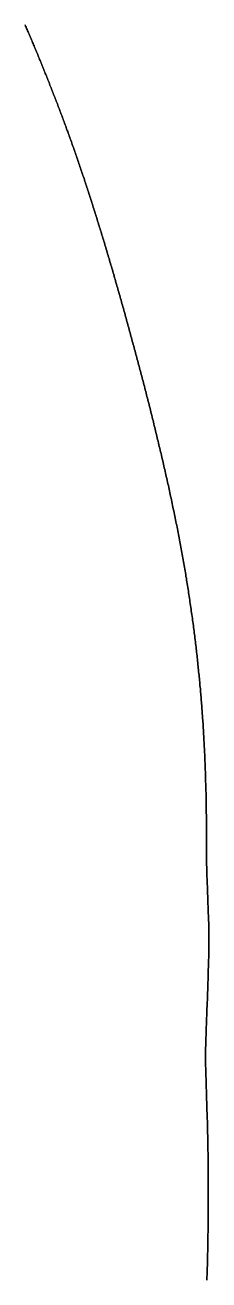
# Model space of a CAD drawing. Header units: inches. Extents: x 130170 to 284068, y 377793 to 804530.
# Drawn here: x 260163.4 to 260178.7, y 742195.1 to 742299.3 of the extents above; entities that cross this region are included whole.
import ezdxf

# ---------------------------------------------------------------- set-up
doc = ezdxf.new("R2010")
doc.units = ezdxf.units.IN
doc.header["$MEASUREMENT"] = 0
doc.layers.add('muni_il', color=7, linetype='Continuous')

msp = doc.modelspace()

# ---------------------------------------------------------------- linework, layer by layer
at = {"layer": 'muni_il'}
for points in [[(260178.5, 742195.05), (260178.51, 742195.2), (260178.51, 742195.35), (260178.52, 742195.5), (260178.52, 742195.65), (260178.53, 742195.8), (260178.53, 742195.95), (260178.53, 742196.1), (260178.54, 742196.24), (260178.54, 742196.39), (260178.55, 742196.54), (260178.55, 742196.69), (260178.55, 742196.84), (260178.56, 742196.99), (260178.56, 742197.13), (260178.56, 742197.28), (260178.57, 742197.43), (260178.57, 742197.58), (260178.57, 742197.72), (260178.58, 742197.87), (260178.58, 742198.02), (260178.58, 742198.16), (260178.58, 742198.31), (260178.59, 742198.46), (260178.59, 742198.6), (260178.59, 742198.75), (260178.59, 742198.89), (260178.6, 742199.04), (260178.6, 742199.18), (260178.6, 742199.33), (260178.6, 742199.47), (260178.6, 742199.61), (260178.61, 742199.76), (260178.61, 742199.9), (260178.61, 742200.04), (260178.61, 742200.19), (260178.61, 742200.33), (260178.61, 742200.47), (260178.62, 742200.61), (260178.62, 742200.75), (260178.62, 742200.89), (260178.62, 742201.03), (260178.62, 742201.17), (260178.62, 742201.31), (260178.62, 742201.45), (260178.62, 742201.58), (260178.62, 742201.72), (260178.62, 742201.86), (260178.62, 742202), (260178.62, 742202.13), (260178.62, 742202.27), (260178.62, 742202.4), (260178.62, 742202.54), (260178.62, 742202.67), (260178.62, 742202.8), (260178.62, 742202.93), (260178.62, 742203.07), (260178.62, 742203.2), (260178.62, 742203.33), (260178.62, 742203.46), (260178.62, 742203.59), (260178.62, 742203.72), (260178.62, 742203.84), (260178.62, 742203.97), (260178.61, 742204.1), (260178.61, 742204.22), (260178.61, 742204.35), (260178.61, 742204.47), (260178.61, 742204.6), (260178.61, 742204.72), (260178.61, 742204.84), (260178.61, 742204.96), (260178.6, 742205.09), (260178.6, 742205.21), (260178.6, 742205.32), (260178.6, 742205.44), (260178.6, 742205.56), (260178.6, 742205.68), (260178.59, 742205.79), (260178.59, 742205.91), (260178.59, 742206.02), (260178.59, 742206.14), (260178.59, 742206.25), (260178.58, 742206.36), (260178.58, 742206.48), (260178.58, 742206.59), (260178.58, 742206.7), (260178.57, 742206.8), (260178.57, 742206.91), (260178.57, 742207.02), (260178.57, 742207.13), (260178.56, 742207.23), (260178.56, 742207.34), (260178.56, 742207.44), (260178.56, 742207.54), (260178.55, 742207.65), (260178.55, 742207.75), (260178.55, 742207.85), (260178.55, 742207.95), (260178.54, 742208.04), (260178.54, 742208.14), (260178.54, 742208.24), (260178.54, 742208.34), (260178.53, 742208.43), (260178.53, 742208.53), (260178.53, 742208.62), (260178.53, 742208.71), (260178.52, 742208.8), (260178.52, 742208.89), (260178.52, 742208.98), (260178.51, 742209.07), (260178.51, 742209.16), (260178.51, 742209.25), (260178.51, 742209.34), (260178.5, 742209.42), (260178.5, 742209.51), (260178.5, 742209.59), (260178.5, 742209.67), (260178.49, 742209.76), (260178.49, 742209.84), (260178.49, 742209.92), (260178.48, 742210), (260178.48, 742210.08), (260178.48, 742210.16), (260178.48, 742210.23), (260178.47, 742210.31), (260178.47, 742210.39), (260178.47, 742210.46), (260178.47, 742210.54), (260178.46, 742210.61), (260178.46, 742210.68), (260178.46, 742210.75), (260178.46, 742210.83), (260178.46, 742210.9), (260178.45, 742210.97), (260178.45, 742211.04), (260178.45, 742211.1), (260178.45, 742211.17), (260178.44, 742211.24), (260178.44, 742211.31), (260178.44, 742211.37), (260178.44, 742211.44), (260178.44, 742211.5), (260178.43, 742211.57), (260178.43, 742211.63), (260178.43, 742211.69), (260178.43, 742211.76), (260178.43, 742211.82), (260178.43, 742211.88), (260178.42, 742211.94), (260178.42, 742212), (260178.42, 742212.06), (260178.42, 742212.12), (260178.42, 742212.18), (260178.42, 742212.23), (260178.41, 742212.29), (260178.41, 742212.35), (260178.41, 742212.4), (260178.41, 742212.46), (260178.41, 742212.52), (260178.41, 742212.57), (260178.41, 742212.63), (260178.41, 742212.68), (260178.41, 742212.74), (260178.4, 742212.79), (260178.4, 742212.84), (260178.4, 742212.9), (260178.4, 742212.95), (260178.4, 742213), (260178.4, 742213.05), (260178.4, 742213.1), (260178.4, 742213.16), (260178.4, 742213.21), (260178.4, 742213.26), (260178.4, 742213.31), (260178.4, 742213.36), (260178.4, 742213.41), (260178.4, 742213.46), (260178.4, 742213.51), (260178.4, 742213.56), (260178.4, 742213.61), (260178.4, 742213.66), (260178.4, 742213.71), (260178.4, 742213.76), (260178.4, 742213.81), (260178.4, 742213.85), (260178.4, 742213.9), (260178.4, 742213.95), (260178.4, 742214), (260178.4, 742214.05), (260178.4, 742214.1), (260178.4, 742214.15), (260178.4, 742214.2), (260178.4, 742214.24), (260178.4, 742214.29), (260178.4, 742214.34), (260178.4, 742214.39), (260178.4, 742214.44), (260178.41, 742214.49), (260178.41, 742214.54), (260178.41, 742214.58), (260178.41, 742214.63), (260178.41, 742214.68), (260178.41, 742214.73), (260178.41, 742214.78), (260178.41, 742214.83), (260178.41, 742214.88), (260178.42, 742214.93), (260178.42, 742214.98), (260178.42, 742215.03), (260178.42, 742215.08), (260178.42, 742215.13), (260178.42, 742215.18), (260178.42, 742215.23), (260178.42, 742215.28), (260178.43, 742215.33), (260178.43, 742215.38), (260178.43, 742215.43), (260178.43, 742215.48), (260178.43, 742215.53), (260178.43, 742215.59), (260178.44, 742215.64), (260178.44, 742215.69), (260178.44, 742215.74), (260178.44, 742215.79), (260178.44, 742215.85), (260178.45, 742215.9), (260178.45, 742215.95), (260178.45, 742216.01), (260178.45, 742216.06), (260178.45, 742216.12), (260178.45, 742216.17), (260178.46, 742216.23), (260178.46, 742216.28), (260178.46, 742216.34), (260178.46, 742216.39), (260178.47, 742216.45), (260178.47, 742216.5), (260178.47, 742216.56), (260178.47, 742216.62), (260178.47, 742216.68), (260178.48, 742216.73), (260178.48, 742216.79), (260178.48, 742216.85), (260178.48, 742216.91), (260178.49, 742216.97), (260178.49, 742217.03), (260178.49, 742217.09), (260178.49, 742217.15), (260178.49, 742217.21), (260178.5, 742217.27), (260178.5, 742217.33), (260178.5, 742217.39), (260178.5, 742217.45), (260178.51, 742217.51), (260178.51, 742217.58), (260178.51, 742217.64), (260178.51, 742217.7), (260178.52, 742217.76), (260178.52, 742217.83), (260178.52, 742217.89), (260178.52, 742217.96), (260178.53, 742218.02), (260178.53, 742218.09), (260178.53, 742218.15), (260178.53, 742218.22), (260178.54, 742218.28), (260178.54, 742218.35), (260178.54, 742218.42), (260178.54, 742218.48), (260178.55, 742218.55), (260178.55, 742218.62), (260178.55, 742218.69), (260178.55, 742218.75), (260178.56, 742218.82), (260178.56, 742218.89), (260178.56, 742218.96), (260178.56, 742219.03), (260178.57, 742219.1), (260178.57, 742219.17), (260178.57, 742219.24), (260178.57, 742219.31), (260178.58, 742219.38), (260178.58, 742219.45), (260178.58, 742219.52), (260178.58, 742219.59), (260178.59, 742219.66), (260178.59, 742219.73), (260178.59, 742219.8), (260178.59, 742219.87), (260178.6, 742219.94), (260178.6, 742220.01), (260178.6, 742220.08), (260178.6, 742220.15), (260178.6, 742220.23), (260178.61, 742220.3), (260178.61, 742220.37), (260178.61, 742220.44), (260178.61, 742220.51), (260178.61, 742220.58), (260178.62, 742220.65), (260178.62, 742220.72), (260178.62, 742220.79), (260178.62, 742220.86), (260178.62, 742220.93), (260178.63, 742221), (260178.63, 742221.07), (260178.63, 742221.14), (260178.63, 742221.21), (260178.63, 742221.27), (260178.64, 742221.34), (260178.64, 742221.41), (260178.64, 742221.47), (260178.64, 742221.54), (260178.64, 742221.61), (260178.64, 742221.67), (260178.64, 742221.74), (260178.65, 742221.8), (260178.65, 742221.86), (260178.65, 742221.93), (260178.65, 742221.99), (260178.65, 742222.05), (260178.65, 742222.11), (260178.65, 742222.17), (260178.65, 742222.23), (260178.65, 742222.29), (260178.65, 742222.35), (260178.66, 742222.4), (260178.66, 742222.46), (260178.66, 742222.52), (260178.66, 742222.57), (260178.66, 742222.62), (260178.66, 742222.68), (260178.66, 742222.73), (260178.66, 742222.78), (260178.66, 742222.83), (260178.66, 742222.88), (260178.66, 742222.92), (260178.66, 742222.97), (260178.66, 742223.01), (260178.66, 742223.06), (260178.66, 742223.1), (260178.66, 742223.14), (260178.66, 742223.19), (260178.66, 742223.22), (260178.66, 742223.26), (260178.66, 742223.3), (260178.66, 742223.34), (260178.66, 742223.37), (260178.66, 742223.4), (260178.66, 742223.44), (260178.66, 742223.47), (260178.66, 742224.44), (260178.65, 742224.77), (260178.64, 742224.93), (260178.64, 742225.08), (260178.63, 742225.23), (260178.63, 742225.38), (260178.62, 742225.52), (260178.62, 742225.66), (260178.61, 742225.79), (260178.61, 742225.92), (260178.6, 742226.04), (260178.6, 742226.16), (260178.59, 742226.28), (260178.59, 742226.4), (260178.59, 742226.51), (260178.58, 742226.62), (260178.58, 742226.72), (260178.57, 742226.82), (260178.57, 742226.92), (260178.57, 742227.02), (260178.56, 742227.11), (260178.56, 742227.2), (260178.56, 742227.29), (260178.55, 742227.38), (260178.55, 742227.46), (260178.55, 742227.54), (260178.55, 742227.62), (260178.54, 742227.7), (260178.54, 742227.78), (260178.54, 742227.85), (260178.53, 742227.92), (260178.53, 742228), (260178.53, 742228.06), (260178.53, 742228.13), (260178.52, 742228.2), (260178.52, 742228.26), (260178.52, 742228.33), (260178.52, 742228.39), (260178.52, 742228.45), (260178.51, 742228.51), (260178.51, 742228.57), (260178.51, 742228.63), (260178.51, 742228.68), (260178.51, 742228.74), (260178.5, 742228.79), (260178.5, 742228.85), (260178.5, 742228.9), (260178.5, 742228.95), (260178.5, 742229), (260178.5, 742229.06), (260178.49, 742229.11), (260178.49, 742229.16), (260178.49, 742229.21), (260178.49, 742229.25), (260178.49, 742229.3), (260178.49, 742229.35), (260178.49, 742229.4), (260178.49, 742229.45), (260178.48, 742229.49), (260178.48, 742229.54), (260178.48, 742229.59), (260178.48, 742229.64), (260178.48, 742229.68), (260178.48, 742229.73), (260178.48, 742229.78), (260178.48, 742229.82), (260178.48, 742229.87), (260178.48, 742229.92), (260178.48, 742229.97), (260178.48, 742230.01), (260178.48, 742230.06), (260178.47, 742230.11), (260178.47, 742230.16), (260178.47, 742230.21), (260178.47, 742230.25), (260178.47, 742230.3), (260178.47, 742230.35), (260178.47, 742230.4), (260178.47, 742230.45), (260178.47, 742230.5), (260178.47, 742230.56), (260178.47, 742230.61), (260178.47, 742230.66), (260178.47, 742230.71), (260178.47, 742230.76), (260178.47, 742230.82), (260178.47, 742230.87), (260178.47, 742230.93), (260178.47, 742230.98), (260178.47, 742231.04), (260178.47, 742231.1), (260178.47, 742231.15), (260178.47, 742231.21), (260178.47, 742231.27), (260178.47, 742231.33), (260178.47, 742231.39), (260178.47, 742231.45), (260178.47, 742231.52), (260178.47, 742231.58), (260178.47, 742231.64), (260178.47, 742231.71), (260178.47, 742231.77), (260178.47, 742231.84), (260178.47, 742231.9), (260178.47, 742231.97), (260178.47, 742232.04), (260178.47, 742232.11), (260178.47, 742232.18), (260178.47, 742232.25), (260178.47, 742232.32), (260178.47, 742232.4), (260178.46, 742232.47), (260178.46, 742232.54), (260178.46, 742232.62), (260178.46, 742232.69), (260178.46, 742232.77), (260178.46, 742232.85), (260178.46, 742232.93), (260178.46, 742233.01), (260178.46, 742233.09), (260178.46, 742233.17), (260178.46, 742233.25), (260178.46, 742233.34), (260178.46, 742233.42), (260178.46, 742233.5), (260178.46, 742233.59), (260178.46, 742233.68), (260178.46, 742233.76), (260178.45, 742233.85), (260178.45, 742233.94), (260178.45, 742234.03), (260178.45, 742234.12), (260178.45, 742234.22), (260178.45, 742234.31), (260178.45, 742234.4), (260178.45, 742234.5), (260178.44, 742234.59), (260178.44, 742234.69), (260178.44, 742234.78), (260178.44, 742234.88), (260178.44, 742234.98), (260178.44, 742235.08), (260178.43, 742235.18), (260178.43, 742235.28), (260178.43, 742235.38), (260178.43, 742235.48), (260178.43, 742235.59), (260178.42, 742235.69), (260178.42, 742235.79), (260178.42, 742235.9), (260178.42, 742236.01), (260178.41, 742236.11), (260178.41, 742236.22), (260178.41, 742236.33), (260178.4, 742236.44), (260178.4, 742236.55), (260178.4, 742236.66), (260178.39, 742236.77), (260178.39, 742236.88), (260178.39, 742236.99), (260178.38, 742237.11), (260178.38, 742237.22), (260178.38, 742237.33), (260178.37, 742237.45), (260178.37, 742237.57), (260178.36, 742237.68), (260178.36, 742237.8), (260178.35, 742237.92), (260178.35, 742238.04), (260178.34, 742238.15), (260178.34, 742238.27), (260178.33, 742238.39), (260178.33, 742238.52), (260178.32, 742238.64), (260178.32, 742238.76), (260178.31, 742238.88), (260178.31, 742239.01), (260178.3, 742239.13), (260178.3, 742239.25), (260178.29, 742239.38), (260178.28, 742239.5), (260178.28, 742239.63), (260178.27, 742239.76), (260178.26, 742239.88), (260178.26, 742240.01), (260178.25, 742240.14), (260178.24, 742240.27), (260178.23, 742240.4), (260178.23, 742240.53), (260178.22, 742240.66), (260178.21, 742240.79), (260178.2, 742240.92), (260178.2, 742241.05), (260178.19, 742241.18), (260178.18, 742241.31), (260178.17, 742241.45), (260178.16, 742241.58), (260178.15, 742241.72), (260178.14, 742241.85), (260178.13, 742241.98), (260178.12, 742242.12), (260178.11, 742242.26), (260178.1, 742242.39), (260178.09, 742242.53), (260178.08, 742242.66), (260178.07, 742242.8), (260178.06, 742242.94), (260178.05, 742243.08), (260178.04, 742243.22), (260178.03, 742243.35), (260178.02, 742243.49), (260178.01, 742243.63), (260177.99, 742243.77), (260177.98, 742243.91), (260177.97, 742244.05), (260177.96, 742244.2), (260177.95, 742244.34), (260177.93, 742244.48), (260177.92, 742244.62), (260177.91, 742244.76), (260177.89, 742244.91), (260177.88, 742245.05), (260177.87, 742245.19), (260177.85, 742245.34), (260177.84, 742245.48), (260177.82, 742245.62), (260177.81, 742245.77), (260177.79, 742245.91), (260177.78, 742246.06), (260177.76, 742246.2), (260177.75, 742246.35), (260177.73, 742246.49), (260177.72, 742246.64), (260177.7, 742246.79), (260177.69, 742246.93), (260177.67, 742247.08), (260177.65, 742247.23), (260177.64, 742247.37), (260177.62, 742247.52), (260177.6, 742247.67), (260177.58, 742247.82), (260177.57, 742247.96), (260177.55, 742248.11), (260177.53, 742248.26), (260177.51, 742248.41), (260177.49, 742248.56), (260177.48, 742248.71), (260177.46, 742248.86), (260177.44, 742249.01), (260177.42, 742249.16), (260177.4, 742249.3), (260177.38, 742249.45), (260177.36, 742249.6), (260177.34, 742249.75), (260177.32, 742249.9), (260177.3, 742250.05), (260177.28, 742250.21), (260177.26, 742250.36), (260177.24, 742250.51), (260177.21, 742250.66), (260177.19, 742250.81), (260177.17, 742250.96), (260177.15, 742251.11), (260177.13, 742251.26), (260177.1, 742251.41), (260177.08, 742251.56), (260177.06, 742251.72), (260177.04, 742251.87), (260177.01, 742252.02), (260176.99, 742252.17), (260176.97, 742252.32), (260176.94, 742252.47), (260176.92, 742252.62), (260176.89, 742252.78), (260176.87, 742252.93), (260176.85, 742253.08), (260176.82, 742253.23), (260176.8, 742253.38), (260176.77, 742253.54), (260176.75, 742253.69), (260176.72, 742253.84), (260176.69, 742253.99), (260176.67, 742254.14), (260176.64, 742254.3), (260176.62, 742254.45), (260176.59, 742254.6), (260176.56, 742254.75), (260176.54, 742254.9), (260176.51, 742255.06), (260176.48, 742255.21), (260176.46, 742255.36), (260176.43, 742255.51), (260176.4, 742255.66), (260176.37, 742255.82), (260176.34, 742255.97), (260176.32, 742256.12), (260176.29, 742256.27), (260176.26, 742256.42), (260176.23, 742256.57), (260176.2, 742256.73), (260176.17, 742256.88), (260176.14, 742257.03), (260176.12, 742257.18), (260176.09, 742257.33), (260176.06, 742257.48), (260176.03, 742257.63), (260176, 742257.78), (260175.97, 742257.94), (260175.94, 742258.09), (260175.91, 742258.24), (260175.88, 742258.39), (260175.85, 742258.54), (260175.81, 742258.69), (260175.78, 742258.84), (260175.75, 742258.99), (260175.72, 742259.14), (260175.69, 742259.29), (260175.66, 742259.44), (260175.63, 742259.59), (260175.6, 742259.74), (260175.56, 742259.89), (260175.53, 742260.04), (260175.5, 742260.19), (260175.47, 742260.34), (260175.44, 742260.49), (260175.4, 742260.64), (260175.37, 742260.79), (260175.34, 742260.93), (260175.31, 742261.08), (260175.27, 742261.23), (260175.24, 742261.38), (260175.21, 742261.53), (260175.17, 742261.68), (260175.14, 742261.83), (260175.11, 742261.97), (260175.07, 742262.12), (260175.04, 742262.27), (260175.01, 742262.42), (260174.97, 742262.56), (260174.94, 742262.71), (260174.91, 742262.86), (260174.87, 742263.01), (260174.84, 742263.15), (260174.8, 742263.3), (260174.77, 742263.45), (260174.74, 742263.59), (260174.7, 742263.74), (260174.67, 742263.88), (260174.63, 742264.03), (260174.6, 742264.18), (260174.56, 742264.32), (260174.53, 742264.47), (260174.49, 742264.61), (260174.46, 742264.76), (260174.42, 742264.9), (260174.39, 742265.05), (260174.35, 742265.19), (260174.32, 742265.34), (260174.28, 742265.48), (260174.25, 742265.63), (260174.21, 742265.77), (260174.18, 742265.92), (260174.14, 742266.06), (260174.11, 742266.2), (260174.07, 742266.35), (260174.04, 742266.49), (260174, 742266.63), (260173.97, 742266.78), (260173.93, 742266.92), (260173.89, 742267.06), (260173.86, 742267.21), (260173.82, 742267.35), (260173.79, 742267.49), (260173.75, 742267.64), (260173.71, 742267.78), (260173.68, 742267.92), (260173.64, 742268.06), (260173.61, 742268.2), (260173.57, 742268.35), (260173.53, 742268.49), (260173.5, 742268.63), (260173.46, 742268.77), (260173.43, 742268.91), (260173.39, 742269.05), (260173.35, 742269.19), (260173.32, 742269.33), (260173.28, 742269.47), (260173.24, 742269.61), (260173.21, 742269.75), (260173.17, 742269.9), (260173.13, 742270.04), (260173.1, 742270.18), (260173.06, 742270.31), (260173.02, 742270.45), (260172.99, 742270.59), (260172.95, 742270.73), (260172.91, 742270.87), (260172.88, 742271.01), (260172.84, 742271.15), (260172.8, 742271.29), (260172.77, 742271.43), (260172.73, 742271.57), (260172.69, 742271.71), (260172.66, 742271.84), (260172.62, 742271.98), (260172.58, 742272.12), (260172.55, 742272.26), (260172.51, 742272.4), (260172.47, 742272.53), (260172.44, 742272.67), (260172.4, 742272.81), (260172.36, 742272.95), (260172.32, 742273.08), (260172.29, 742273.22), (260172.25, 742273.36), (260172.21, 742273.5), (260172.18, 742273.63), (260172.14, 742273.77), (260172.1, 742273.91), (260172.06, 742274.04), (260172.03, 742274.18), (260171.99, 742274.32), (260171.95, 742274.45), (260171.91, 742274.59), (260171.88, 742274.72), (260171.84, 742274.86), (260171.8, 742275), (260171.76, 742275.13), (260171.73, 742275.27), (260171.69, 742275.4), (260171.65, 742275.54), (260171.61, 742275.67), (260171.58, 742275.81), (260171.54, 742275.94), (260171.5, 742276.08), (260171.46, 742276.21), (260171.43, 742276.35), (260171.39, 742276.48), (260171.35, 742276.62), (260171.31, 742276.75), (260171.28, 742276.88), (260171.24, 742277.02), (260171.2, 742277.15), (260171.16, 742277.29), (260171.12, 742277.42), (260171.09, 742277.55), (260171.05, 742277.69), (260171.01, 742277.82), (260170.97, 742277.95), (260170.93, 742278.09), (260170.9, 742278.22), (260170.86, 742278.35), (260170.82, 742278.48), (260170.78, 742278.62), (260170.74, 742278.75), (260170.7, 742278.88), (260170.67, 742279.02), (260170.63, 742279.15), (260170.59, 742279.28), (260170.55, 742279.41), (260170.51, 742279.54), (260170.47, 742279.68), (260170.43, 742279.81), (260170.4, 742279.94), (260170.36, 742280.07), (260170.32, 742280.2), (260170.28, 742280.33), (260170.24, 742280.46), (260170.2, 742280.59), (260170.16, 742280.73), (260170.12, 742280.86), (260170.08, 742280.99), (260170.05, 742281.12), (260170.01, 742281.25), (260169.97, 742281.38), (260169.93, 742281.51), (260169.89, 742281.64), (260169.85, 742281.77), (260169.81, 742281.9), (260169.77, 742282.03), (260169.73, 742282.16), (260169.69, 742282.29), (260169.65, 742282.42), (260169.61, 742282.54), (260169.57, 742282.67), (260169.53, 742282.8), (260169.49, 742282.93), (260169.45, 742283.06), (260169.41, 742283.19), (260169.37, 742283.32), (260169.33, 742283.45), (260169.29, 742283.57), (260169.25, 742283.7), (260169.21, 742283.83), (260169.17, 742283.96), (260169.13, 742284.08), (260169.09, 742284.21), (260169.05, 742284.34), (260169.01, 742284.47), (260168.97, 742284.59), (260168.93, 742284.72), (260168.89, 742284.85), (260168.85, 742284.97), (260168.81, 742285.1), (260168.77, 742285.22), (260168.73, 742285.35), (260168.69, 742285.48), (260168.65, 742285.6), (260168.61, 742285.73), (260168.56, 742285.85), (260168.52, 742285.98), (260168.48, 742286.1), (260168.44, 742286.23), (260168.4, 742286.35), (260168.36, 742286.48), (260168.32, 742286.6), (260168.28, 742286.73), (260168.23, 742286.85), (260168.19, 742286.97), (260168.15, 742287.1), (260168.11, 742287.22), (260168.07, 742287.35), (260168.03, 742287.47), (260167.98, 742287.59), (260167.94, 742287.71), (260167.9, 742287.84), (260167.86, 742287.96), (260167.82, 742288.08), (260167.78, 742288.2), (260167.73, 742288.33), (260167.69, 742288.45), (260167.65, 742288.57), (260167.61, 742288.69), (260167.56, 742288.81), (260167.52, 742288.93), (260167.48, 742289.05), (260167.44, 742289.17), (260167.4, 742289.29), (260167.35, 742289.41), (260167.31, 742289.53), (260167.27, 742289.65), (260167.22, 742289.77), (260167.18, 742289.89), (260167.14, 742290.01), (260167.1, 742290.13), (260167.05, 742290.25), (260167.01, 742290.37), (260166.97, 742290.49), (260166.93, 742290.6), (260166.88, 742290.72), (260166.84, 742290.84), (260166.8, 742290.96), (260166.75, 742291.07), (260166.71, 742291.19), (260166.67, 742291.31), (260166.63, 742291.42), (260166.58, 742291.54), (260166.54, 742291.65), (260166.5, 742291.77), (260166.45, 742291.89), (260166.41, 742292), (260166.37, 742292.12), (260166.32, 742292.23), (260166.28, 742292.35), (260166.24, 742292.46), (260166.19, 742292.57), (260166.15, 742292.69), (260166.11, 742292.8), (260166.06, 742292.91), (260166.02, 742293.03), (260165.98, 742293.14), (260165.93, 742293.25), (260165.89, 742293.36), (260165.85, 742293.48), (260165.8, 742293.59), (260165.76, 742293.7), (260165.72, 742293.81), (260165.68, 742293.92), (260165.63, 742294.03), (260165.59, 742294.14), (260165.55, 742294.25), (260165.5, 742294.36), (260165.46, 742294.47), (260165.42, 742294.58), (260165.37, 742294.69), (260165.33, 742294.8), (260165.29, 742294.9), (260165.24, 742295.01), (260165.2, 742295.12), (260165.16, 742295.23), (260165.11, 742295.33), (260165.07, 742295.44), (260165.03, 742295.55), (260164.99, 742295.65), (260164.94, 742295.76), (260164.9, 742295.86), (260164.86, 742295.97), (260164.82, 742296.07), (260164.77, 742296.18), (260164.73, 742296.28), (260164.69, 742296.39), (260164.64, 742296.49), (260164.6, 742296.59), (260164.56, 742296.7), (260164.52, 742296.8), (260164.48, 742296.9), (260164.43, 742297), (260164.39, 742297.11), (260164.35, 742297.21), (260164.31, 742297.31), (260164.26, 742297.41), (260164.22, 742297.51), (260164.18, 742297.61), (260164.14, 742297.71), (260164.1, 742297.81), (260164.06, 742297.91), (260164.01, 742298.01), (260163.97, 742298.11), (260163.93, 742298.2), (260163.89, 742298.3), (260163.85, 742298.4), (260163.81, 742298.5), (260163.77, 742298.59), (260163.73, 742298.69), (260163.69, 742298.79), (260163.65, 742298.88), (260163.6, 742298.98), (260163.56, 742299.07), (260163.52, 742299.17), (260163.48, 742299.26), (260163.44, 742299.36)], [(260163.44, 742299.36), (260163.48, 742299.26), (260163.52, 742299.17), (260163.56, 742299.07), (260163.6, 742298.98), (260163.65, 742298.88), (260163.69, 742298.79), (260163.73, 742298.69), (260163.77, 742298.59), (260163.81, 742298.5), (260163.85, 742298.4), (260163.89, 742298.3), (260163.93, 742298.2), (260163.97, 742298.11), (260164.01, 742298.01), (260164.06, 742297.91), (260164.1, 742297.81), (260164.14, 742297.71), (260164.18, 742297.61), (260164.22, 742297.51), (260164.26, 742297.41), (260164.31, 742297.31), (260164.35, 742297.21), (260164.39, 742297.11), (260164.43, 742297), (260164.48, 742296.9), (260164.52, 742296.8), (260164.56, 742296.7), (260164.6, 742296.59), (260164.64, 742296.49), (260164.69, 742296.39), (260164.73, 742296.28), (260164.77, 742296.18), (260164.82, 742296.07), (260164.86, 742295.97), (260164.9, 742295.86), (260164.94, 742295.76), (260164.99, 742295.65), (260165.03, 742295.55), (260165.07, 742295.44), (260165.11, 742295.33), (260165.16, 742295.23), (260165.2, 742295.12), (260165.24, 742295.01), (260165.29, 742294.9), (260165.33, 742294.8), (260165.37, 742294.69), (260165.42, 742294.58), (260165.46, 742294.47), (260165.5, 742294.36), (260165.55, 742294.25), (260165.59, 742294.14), (260165.63, 742294.03), (260165.68, 742293.92), (260165.72, 742293.81), (260165.76, 742293.7), (260165.8, 742293.59), (260165.85, 742293.48), (260165.89, 742293.36), (260165.93, 742293.25), (260165.98, 742293.14), (260166.02, 742293.03), (260166.06, 742292.91), (260166.11, 742292.8), (260166.15, 742292.69), (260166.19, 742292.57), (260166.24, 742292.46), (260166.28, 742292.35), (260166.32, 742292.23), (260166.37, 742292.12), (260166.41, 742292), (260166.45, 742291.89), (260166.5, 742291.77), (260166.54, 742291.65), (260166.58, 742291.54), (260166.63, 742291.42), (260166.67, 742291.31), (260166.71, 742291.19), (260166.75, 742291.07), (260166.8, 742290.96), (260166.84, 742290.84), (260166.88, 742290.72), (260166.93, 742290.6), (260166.97, 742290.49), (260167.01, 742290.37), (260167.05, 742290.25), (260167.1, 742290.13), (260167.14, 742290.01), (260167.18, 742289.89), (260167.22, 742289.77), (260167.27, 742289.65), (260167.31, 742289.53), (260167.35, 742289.41), (260167.4, 742289.29), (260167.44, 742289.17), (260167.48, 742289.05), (260167.52, 742288.93), (260167.56, 742288.81), (260167.61, 742288.69), (260167.65, 742288.57), (260167.69, 742288.45), (260167.73, 742288.33), (260167.78, 742288.2), (260167.82, 742288.08), (260167.86, 742287.96), (260167.9, 742287.84), (260167.94, 742287.71), (260167.98, 742287.59), (260168.03, 742287.47), (260168.07, 742287.35), (260168.11, 742287.22), (260168.15, 742287.1), (260168.19, 742286.97), (260168.23, 742286.85), (260168.28, 742286.73), (260168.32, 742286.6), (260168.36, 742286.48), (260168.4, 742286.35), (260168.44, 742286.23), (260168.48, 742286.1), (260168.52, 742285.98), (260168.56, 742285.85), (260168.61, 742285.73), (260168.65, 742285.6), (260168.69, 742285.48), (260168.73, 742285.35), (260168.77, 742285.22), (260168.81, 742285.1), (260168.85, 742284.97), (260168.89, 742284.85), (260168.93, 742284.72), (260168.97, 742284.59), (260169.01, 742284.47), (260169.05, 742284.34), (260169.09, 742284.21), (260169.13, 742284.08), (260169.17, 742283.96), (260169.21, 742283.83), (260169.25, 742283.7), (260169.29, 742283.57), (260169.33, 742283.45), (260169.37, 742283.32), (260169.41, 742283.19), (260169.45, 742283.06), (260169.49, 742282.93), (260169.53, 742282.8), (260169.57, 742282.67), (260169.61, 742282.54), (260169.65, 742282.42), (260169.69, 742282.29), (260169.73, 742282.16), (260169.77, 742282.03), (260169.81, 742281.9), (260169.85, 742281.77), (260169.89, 742281.64), (260169.93, 742281.51), (260169.97, 742281.38), (260170.01, 742281.25), (260170.05, 742281.12), (260170.08, 742280.99), (260170.12, 742280.86), (260170.16, 742280.73), (260170.2, 742280.59), (260170.24, 742280.46), (260170.28, 742280.33), (260170.32, 742280.2), (260170.36, 742280.07), (260170.4, 742279.94), (260170.43, 742279.81), (260170.47, 742279.68), (260170.51, 742279.54), (260170.55, 742279.41), (260170.59, 742279.28), (260170.63, 742279.15), (260170.67, 742279.02), (260170.7, 742278.88), (260170.74, 742278.75), (260170.78, 742278.62), (260170.82, 742278.48), (260170.86, 742278.35), (260170.9, 742278.22), (260170.93, 742278.09), (260170.97, 742277.95), (260171.01, 742277.82), (260171.05, 742277.69), (260171.09, 742277.55), (260171.12, 742277.42), (260171.16, 742277.29), (260171.2, 742277.15), (260171.24, 742277.02), (260171.28, 742276.88), (260171.31, 742276.75), (260171.35, 742276.62), (260171.39, 742276.48), (260171.43, 742276.35), (260171.46, 742276.21), (260171.5, 742276.08), (260171.54, 742275.94), (260171.58, 742275.81), (260171.61, 742275.67), (260171.65, 742275.54), (260171.69, 742275.4), (260171.73, 742275.27), (260171.76, 742275.13), (260171.8, 742275), (260171.84, 742274.86), (260171.88, 742274.72), (260171.91, 742274.59), (260171.95, 742274.45), (260171.99, 742274.32), (260172.03, 742274.18), (260172.06, 742274.04), (260172.1, 742273.91), (260172.14, 742273.77), (260172.18, 742273.63), (260172.21, 742273.5), (260172.25, 742273.36), (260172.29, 742273.22), (260172.32, 742273.08), (260172.36, 742272.95), (260172.4, 742272.81), (260172.44, 742272.67), (260172.47, 742272.53), (260172.51, 742272.4), (260172.55, 742272.26), (260172.58, 742272.12), (260172.62, 742271.98), (260172.66, 742271.84), (260172.69, 742271.71), (260172.73, 742271.57), (260172.77, 742271.43), (260172.8, 742271.29), (260172.84, 742271.15), (260172.88, 742271.01), (260172.91, 742270.87), (260172.95, 742270.73), (260172.99, 742270.59), (260173.02, 742270.45), (260173.06, 742270.31), (260173.1, 742270.18), (260173.13, 742270.04), (260173.17, 742269.9), (260173.21, 742269.75), (260173.24, 742269.61), (260173.28, 742269.47), (260173.32, 742269.33), (260173.35, 742269.19), (260173.39, 742269.05), (260173.43, 742268.91), (260173.46, 742268.77), (260173.5, 742268.63), (260173.53, 742268.49), (260173.57, 742268.35), (260173.61, 742268.2), (260173.64, 742268.06), (260173.68, 742267.92), (260173.71, 742267.78), (260173.75, 742267.64), (260173.79, 742267.49), (260173.82, 742267.35), (260173.86, 742267.21), (260173.89, 742267.06), (260173.93, 742266.92), (260173.97, 742266.78), (260174, 742266.63), (260174.04, 742266.49), (260174.07, 742266.35), (260174.11, 742266.2), (260174.14, 742266.06), (260174.18, 742265.92), (260174.21, 742265.77), (260174.25, 742265.63), (260174.28, 742265.48), (260174.32, 742265.34), (260174.35, 742265.19), (260174.39, 742265.05), (260174.42, 742264.9), (260174.46, 742264.76), (260174.49, 742264.61), (260174.53, 742264.47), (260174.56, 742264.32), (260174.6, 742264.18), (260174.63, 742264.03), (260174.67, 742263.88), (260174.7, 742263.74), (260174.74, 742263.59), (260174.77, 742263.45), (260174.8, 742263.3), (260174.84, 742263.15), (260174.87, 742263.01), (260174.91, 742262.86), (260174.94, 742262.71), (260174.97, 742262.56), (260175.01, 742262.42), (260175.04, 742262.27), (260175.07, 742262.12), (260175.11, 742261.97), (260175.14, 742261.83), (260175.17, 742261.68), (260175.21, 742261.53), (260175.24, 742261.38), (260175.27, 742261.23), (260175.31, 742261.08), (260175.34, 742260.93), (260175.37, 742260.79), (260175.4, 742260.64), (260175.44, 742260.49), (260175.47, 742260.34), (260175.5, 742260.19), (260175.53, 742260.04), (260175.56, 742259.89), (260175.6, 742259.74), (260175.63, 742259.59), (260175.66, 742259.44), (260175.69, 742259.29), (260175.72, 742259.14), (260175.75, 742258.99), (260175.78, 742258.84), (260175.81, 742258.69), (260175.85, 742258.54), (260175.88, 742258.39), (260175.91, 742258.24), (260175.94, 742258.09), (260175.97, 742257.94), (260176, 742257.78), (260176.03, 742257.63), (260176.06, 742257.48), (260176.09, 742257.33), (260176.12, 742257.18), (260176.14, 742257.03), (260176.17, 742256.88), (260176.2, 742256.73), (260176.23, 742256.57), (260176.26, 742256.42), (260176.29, 742256.27), (260176.32, 742256.12), (260176.34, 742255.97), (260176.37, 742255.82), (260176.4, 742255.66), (260176.43, 742255.51), (260176.46, 742255.36), (260176.48, 742255.21), (260176.51, 742255.06), (260176.54, 742254.9), (260176.56, 742254.75), (260176.59, 742254.6), (260176.62, 742254.45), (260176.64, 742254.3), (260176.67, 742254.14), (260176.69, 742253.99), (260176.72, 742253.84), (260176.75, 742253.69), (260176.77, 742253.54), (260176.8, 742253.38), (260176.82, 742253.23), (260176.85, 742253.08), (260176.87, 742252.93), (260176.89, 742252.78), (260176.92, 742252.62), (260176.94, 742252.47), (260176.97, 742252.32), (260176.99, 742252.17), (260177.01, 742252.02), (260177.04, 742251.87), (260177.06, 742251.72), (260177.08, 742251.56), (260177.1, 742251.41), (260177.13, 742251.26), (260177.15, 742251.11), (260177.17, 742250.96), (260177.19, 742250.81), (260177.21, 742250.66), (260177.24, 742250.51), (260177.26, 742250.36), (260177.28, 742250.21), (260177.3, 742250.05), (260177.32, 742249.9), (260177.34, 742249.75), (260177.36, 742249.6), (260177.38, 742249.45), (260177.4, 742249.3), (260177.42, 742249.16), (260177.44, 742249.01), (260177.46, 742248.86), (260177.48, 742248.71), (260177.49, 742248.56), (260177.51, 742248.41), (260177.53, 742248.26), (260177.55, 742248.11), (260177.57, 742247.96), (260177.58, 742247.82), (260177.6, 742247.67), (260177.62, 742247.52), (260177.64, 742247.37), (260177.65, 742247.23), (260177.67, 742247.08), (260177.69, 742246.93), (260177.7, 742246.79), (260177.72, 742246.64), (260177.73, 742246.49), (260177.75, 742246.35), (260177.76, 742246.2), (260177.78, 742246.06), (260177.79, 742245.91), (260177.81, 742245.77), (260177.82, 742245.62), (260177.84, 742245.48), (260177.85, 742245.34), (260177.87, 742245.19), (260177.88, 742245.05), (260177.89, 742244.91), (260177.91, 742244.76), (260177.92, 742244.62), (260177.93, 742244.48), (260177.95, 742244.34), (260177.96, 742244.2), (260177.97, 742244.05), (260177.98, 742243.91), (260177.99, 742243.77), (260178.01, 742243.63), (260178.02, 742243.49), (260178.03, 742243.35), (260178.04, 742243.22), (260178.05, 742243.08), (260178.06, 742242.94), (260178.07, 742242.8), (260178.08, 742242.66), (260178.09, 742242.53), (260178.1, 742242.39), (260178.11, 742242.26), (260178.12, 742242.12), (260178.13, 742241.98), (260178.14, 742241.85), (260178.15, 742241.72), (260178.16, 742241.58), (260178.17, 742241.45), (260178.18, 742241.31), (260178.19, 742241.18), (260178.2, 742241.05), (260178.2, 742240.92), (260178.21, 742240.79), (260178.22, 742240.66), (260178.23, 742240.53), (260178.23, 742240.4), (260178.24, 742240.27), (260178.25, 742240.14), (260178.26, 742240.01), (260178.26, 742239.88), (260178.27, 742239.76), (260178.28, 742239.63), (260178.28, 742239.5), (260178.29, 742239.38), (260178.3, 742239.25), (260178.3, 742239.13), (260178.31, 742239.01), (260178.31, 742238.88), (260178.32, 742238.76), (260178.32, 742238.64), (260178.33, 742238.52), (260178.33, 742238.39), (260178.34, 742238.27), (260178.34, 742238.15), (260178.35, 742238.04), (260178.35, 742237.92), (260178.36, 742237.8), (260178.36, 742237.68), (260178.37, 742237.57), (260178.37, 742237.45), (260178.38, 742237.33), (260178.38, 742237.22), (260178.38, 742237.11), (260178.39, 742236.99), (260178.39, 742236.88), (260178.39, 742236.77), (260178.4, 742236.66), (260178.4, 742236.55), (260178.4, 742236.44), (260178.41, 742236.33), (260178.41, 742236.22), (260178.41, 742236.11), (260178.42, 742236.01), (260178.42, 742235.9), (260178.42, 742235.79), (260178.42, 742235.69), (260178.43, 742235.59), (260178.43, 742235.48), (260178.43, 742235.38), (260178.43, 742235.28), (260178.43, 742235.18), (260178.44, 742235.08), (260178.44, 742234.98), (260178.44, 742234.88), (260178.44, 742234.78), (260178.44, 742234.69), (260178.44, 742234.59), (260178.45, 742234.5), (260178.45, 742234.4), (260178.45, 742234.31), (260178.45, 742234.22), (260178.45, 742234.12), (260178.45, 742234.03), (260178.45, 742233.94), (260178.45, 742233.85), (260178.46, 742233.76), (260178.46, 742233.68), (260178.46, 742233.59), (260178.46, 742233.5), (260178.46, 742233.42), (260178.46, 742233.34), (260178.46, 742233.25), (260178.46, 742233.17), (260178.46, 742233.09), (260178.46, 742233.01), (260178.46, 742232.93), (260178.46, 742232.85), (260178.46, 742232.77), (260178.46, 742232.69), (260178.46, 742232.62), (260178.46, 742232.54), (260178.46, 742232.47), (260178.47, 742232.4), (260178.47, 742232.32), (260178.47, 742232.25), (260178.47, 742232.18), (260178.47, 742232.11), (260178.47, 742232.04), (260178.47, 742231.97), (260178.47, 742231.9), (260178.47, 742231.84), (260178.47, 742231.77), (260178.47, 742231.71), (260178.47, 742231.64), (260178.47, 742231.58), (260178.47, 742231.52), (260178.47, 742231.45), (260178.47, 742231.39), (260178.47, 742231.33), (260178.47, 742231.27), (260178.47, 742231.21), (260178.47, 742231.15), (260178.47, 742231.1), (260178.47, 742231.04), (260178.47, 742230.98), (260178.47, 742230.93), (260178.47, 742230.87), (260178.47, 742230.82), (260178.47, 742230.76), (260178.47, 742230.71), (260178.47, 742230.66), (260178.47, 742230.61), (260178.47, 742230.56), (260178.47, 742230.5), (260178.47, 742230.45), (260178.47, 742230.4), (260178.47, 742230.35), (260178.47, 742230.3), (260178.47, 742230.25), (260178.47, 742230.21), (260178.47, 742230.16), (260178.47, 742230.11), (260178.48, 742230.06), (260178.48, 742230.01), (260178.48, 742229.97), (260178.48, 742229.92), (260178.48, 742229.87), (260178.48, 742229.82), (260178.48, 742229.78), (260178.48, 742229.73), (260178.48, 742229.68), (260178.48, 742229.64), (260178.48, 742229.59), (260178.48, 742229.54), (260178.48, 742229.49), (260178.49, 742229.45), (260178.49, 742229.4), (260178.49, 742229.35), (260178.49, 742229.3), (260178.49, 742229.25), (260178.49, 742229.21), (260178.49, 742229.16), (260178.49, 742229.11), (260178.5, 742229.06), (260178.5, 742229), (260178.5, 742228.95), (260178.5, 742228.9), (260178.5, 742228.85), (260178.5, 742228.79), (260178.51, 742228.74), (260178.51, 742228.68), (260178.51, 742228.63), (260178.51, 742228.57), (260178.51, 742228.51), (260178.52, 742228.45), (260178.52, 742228.39), (260178.52, 742228.33), (260178.52, 742228.26), (260178.52, 742228.2), (260178.53, 742228.13), (260178.53, 742228.06), (260178.53, 742228), (260178.53, 742227.92), (260178.54, 742227.85), (260178.54, 742227.78), (260178.54, 742227.7), (260178.55, 742227.62), (260178.55, 742227.54), (260178.55, 742227.46), (260178.55, 742227.38), (260178.56, 742227.29), (260178.56, 742227.2), (260178.56, 742227.11), (260178.57, 742227.02), (260178.57, 742226.92), (260178.57, 742226.82), (260178.58, 742226.72), (260178.58, 742226.62), (260178.59, 742226.51), (260178.59, 742226.4), (260178.59, 742226.28), (260178.6, 742226.16), (260178.6, 742226.04), (260178.61, 742225.92), (260178.61, 742225.79), (260178.62, 742225.66), (260178.62, 742225.52), (260178.63, 742225.38), (260178.63, 742225.23), (260178.64, 742225.08), (260178.64, 742224.93), (260178.65, 742224.77), (260178.66, 742224.44), (260178.66, 742223.47), (260178.66, 742223.44), (260178.66, 742223.4), (260178.66, 742223.37), (260178.66, 742223.34), (260178.66, 742223.3), (260178.66, 742223.26), (260178.66, 742223.22), (260178.66, 742223.19), (260178.66, 742223.14), (260178.66, 742223.1), (260178.66, 742223.06), (260178.66, 742223.01), (260178.66, 742222.97), (260178.66, 742222.92), (260178.66, 742222.88), (260178.66, 742222.83), (260178.66, 742222.78), (260178.66, 742222.73), (260178.66, 742222.68), (260178.66, 742222.62), (260178.66, 742222.57), (260178.66, 742222.52), (260178.66, 742222.46), (260178.66, 742222.4), (260178.65, 742222.35), (260178.65, 742222.29), (260178.65, 742222.23), (260178.65, 742222.17), (260178.65, 742222.11), (260178.65, 742222.05), (260178.65, 742221.99), (260178.65, 742221.93), (260178.65, 742221.86), (260178.65, 742221.8), (260178.64, 742221.74), (260178.64, 742221.67), (260178.64, 742221.61), (260178.64, 742221.54), (260178.64, 742221.47), (260178.64, 742221.41), (260178.64, 742221.34), (260178.63, 742221.27), (260178.63, 742221.21), (260178.63, 742221.14), (260178.63, 742221.07), (260178.63, 742221), (260178.62, 742220.93), (260178.62, 742220.86), (260178.62, 742220.79), (260178.62, 742220.72), (260178.62, 742220.65), (260178.61, 742220.58), (260178.61, 742220.51), (260178.61, 742220.44), (260178.61, 742220.37), (260178.61, 742220.3), (260178.6, 742220.23), (260178.6, 742220.15), (260178.6, 742220.08), (260178.6, 742220.01), (260178.6, 742219.94), (260178.59, 742219.87), (260178.59, 742219.8), (260178.59, 742219.73), (260178.59, 742219.66), (260178.58, 742219.59), (260178.58, 742219.52), (260178.58, 742219.45), (260178.58, 742219.38), (260178.57, 742219.31), (260178.57, 742219.24), (260178.57, 742219.17), (260178.57, 742219.1), (260178.56, 742219.03), (260178.56, 742218.96), (260178.56, 742218.89), (260178.56, 742218.82), (260178.55, 742218.75), (260178.55, 742218.69), (260178.55, 742218.62), (260178.55, 742218.55), (260178.54, 742218.48), (260178.54, 742218.42), (260178.54, 742218.35), (260178.54, 742218.28), (260178.53, 742218.22), (260178.53, 742218.15), (260178.53, 742218.09), (260178.53, 742218.02), (260178.52, 742217.96), (260178.52, 742217.89), (260178.52, 742217.83), (260178.52, 742217.76), (260178.51, 742217.7), (260178.51, 742217.64), (260178.51, 742217.58), (260178.51, 742217.51), (260178.5, 742217.45), (260178.5, 742217.39), (260178.5, 742217.33), (260178.5, 742217.27), (260178.49, 742217.21), (260178.49, 742217.15), (260178.49, 742217.09), (260178.49, 742217.03), (260178.49, 742216.97), (260178.48, 742216.91), (260178.48, 742216.85), (260178.48, 742216.79), (260178.48, 742216.73), (260178.47, 742216.68), (260178.47, 742216.62), (260178.47, 742216.56), (260178.47, 742216.5), (260178.47, 742216.45), (260178.46, 742216.39), (260178.46, 742216.34), (260178.46, 742216.28), (260178.46, 742216.23), (260178.45, 742216.17), (260178.45, 742216.12), (260178.45, 742216.06), (260178.45, 742216.01), (260178.45, 742215.95), (260178.45, 742215.9), (260178.44, 742215.85), (260178.44, 742215.79), (260178.44, 742215.74), (260178.44, 742215.69), (260178.44, 742215.64), (260178.43, 742215.59), (260178.43, 742215.53), (260178.43, 742215.48), (260178.43, 742215.43), (260178.43, 742215.38), (260178.43, 742215.33), (260178.42, 742215.28), (260178.42, 742215.23), (260178.42, 742215.18), (260178.42, 742215.13), (260178.42, 742215.08), (260178.42, 742215.03), (260178.42, 742214.98), (260178.42, 742214.93), (260178.41, 742214.88), (260178.41, 742214.83), (260178.41, 742214.78), (260178.41, 742214.73), (260178.41, 742214.68), (260178.41, 742214.63), (260178.41, 742214.58), (260178.41, 742214.54), (260178.41, 742214.49), (260178.4, 742214.44), (260178.4, 742214.39), (260178.4, 742214.34), (260178.4, 742214.29), (260178.4, 742214.24), (260178.4, 742214.2), (260178.4, 742214.15), (260178.4, 742214.1), (260178.4, 742214.05), (260178.4, 742214), (260178.4, 742213.95), (260178.4, 742213.9), (260178.4, 742213.85), (260178.4, 742213.81), (260178.4, 742213.76), (260178.4, 742213.71), (260178.4, 742213.66), (260178.4, 742213.61), (260178.4, 742213.56), (260178.4, 742213.51), (260178.4, 742213.46), (260178.4, 742213.41), (260178.4, 742213.36), (260178.4, 742213.31), (260178.4, 742213.26), (260178.4, 742213.21), (260178.4, 742213.16), (260178.4, 742213.1), (260178.4, 742213.05), (260178.4, 742213), (260178.4, 742212.95), (260178.4, 742212.9), (260178.4, 742212.84), (260178.4, 742212.79), (260178.41, 742212.74), (260178.41, 742212.68), (260178.41, 742212.63), (260178.41, 742212.57), (260178.41, 742212.52), (260178.41, 742212.46), (260178.41, 742212.4), (260178.41, 742212.35), (260178.41, 742212.29), (260178.42, 742212.23), (260178.42, 742212.18), (260178.42, 742212.12), (260178.42, 742212.06), (260178.42, 742212), (260178.42, 742211.94), (260178.43, 742211.88), (260178.43, 742211.82), (260178.43, 742211.76), (260178.43, 742211.69), (260178.43, 742211.63), (260178.43, 742211.57), (260178.44, 742211.5), (260178.44, 742211.44), (260178.44, 742211.37), (260178.44, 742211.31), (260178.44, 742211.24), (260178.45, 742211.17), (260178.45, 742211.1), (260178.45, 742211.04), (260178.45, 742210.97), (260178.46, 742210.9), (260178.46, 742210.83), (260178.46, 742210.75), (260178.46, 742210.68), (260178.46, 742210.61), (260178.47, 742210.54), (260178.47, 742210.46), (260178.47, 742210.39), (260178.47, 742210.31), (260178.48, 742210.23), (260178.48, 742210.16), (260178.48, 742210.08), (260178.48, 742210), (260178.49, 742209.92), (260178.49, 742209.84), (260178.49, 742209.76), (260178.5, 742209.67), (260178.5, 742209.59), (260178.5, 742209.51), (260178.5, 742209.42), (260178.51, 742209.34), (260178.51, 742209.25), (260178.51, 742209.16), (260178.51, 742209.07), (260178.52, 742208.98), (260178.52, 742208.89), (260178.52, 742208.8), (260178.53, 742208.71), (260178.53, 742208.62), (260178.53, 742208.53), (260178.53, 742208.43), (260178.54, 742208.34), (260178.54, 742208.24), (260178.54, 742208.14), (260178.54, 742208.04), (260178.55, 742207.95), (260178.55, 742207.85), (260178.55, 742207.75), (260178.55, 742207.65), (260178.56, 742207.54), (260178.56, 742207.44), (260178.56, 742207.34), (260178.56, 742207.23), (260178.57, 742207.13), (260178.57, 742207.02), (260178.57, 742206.91), (260178.57, 742206.8), (260178.58, 742206.7), (260178.58, 742206.59), (260178.58, 742206.48), (260178.58, 742206.36), (260178.59, 742206.25), (260178.59, 742206.14), (260178.59, 742206.02), (260178.59, 742205.91), (260178.59, 742205.79), (260178.6, 742205.68), (260178.6, 742205.56), (260178.6, 742205.44), (260178.6, 742205.32), (260178.6, 742205.21), (260178.6, 742205.09), (260178.61, 742204.96), (260178.61, 742204.84), (260178.61, 742204.72), (260178.61, 742204.6), (260178.61, 742204.47), (260178.61, 742204.35), (260178.61, 742204.22), (260178.61, 742204.1), (260178.62, 742203.97), (260178.62, 742203.84), (260178.62, 742203.72), (260178.62, 742203.59), (260178.62, 742203.46), (260178.62, 742203.33), (260178.62, 742203.2), (260178.62, 742203.07), (260178.62, 742202.93), (260178.62, 742202.8), (260178.62, 742202.67), (260178.62, 742202.54), (260178.62, 742202.4), (260178.62, 742202.27), (260178.62, 742202.13), (260178.62, 742202), (260178.62, 742201.86), (260178.62, 742201.72), (260178.62, 742201.58), (260178.62, 742201.45), (260178.62, 742201.31), (260178.62, 742201.17), (260178.62, 742201.03), (260178.62, 742200.89), (260178.62, 742200.75), (260178.62, 742200.61), (260178.61, 742200.47), (260178.61, 742200.33), (260178.61, 742200.19), (260178.61, 742200.04), (260178.61, 742199.9), (260178.61, 742199.76), (260178.6, 742199.61), (260178.6, 742199.47), (260178.6, 742199.33), (260178.6, 742199.18), (260178.6, 742199.04), (260178.59, 742198.89), (260178.59, 742198.75), (260178.59, 742198.6), (260178.59, 742198.46), (260178.58, 742198.31), (260178.58, 742198.16), (260178.58, 742198.02), (260178.58, 742197.87), (260178.57, 742197.72), (260178.57, 742197.58), (260178.57, 742197.43), (260178.56, 742197.28), (260178.56, 742197.13), (260178.56, 742196.99), (260178.55, 742196.84), (260178.55, 742196.69), (260178.55, 742196.54), (260178.54, 742196.39), (260178.54, 742196.24), (260178.53, 742196.1), (260178.53, 742195.95), (260178.53, 742195.8), (260178.52, 742195.65), (260178.52, 742195.5), (260178.51, 742195.35), (260178.51, 742195.2), (260178.5, 742195.05)]]:
    msp.add_lwpolyline(points, dxfattribs=at)

doc.saveas('drawing.dxf')
